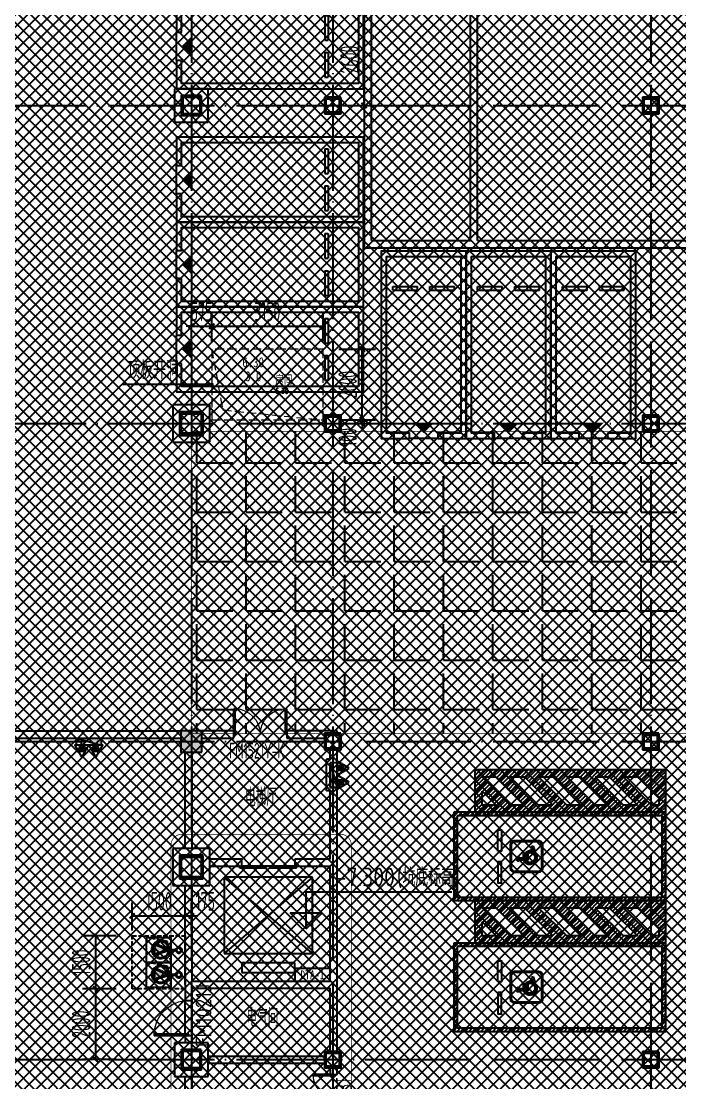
# Model space of a CAD drawing. Extents: x -473190 to 2138458, y -81875 to 2633646.
# Drawn here: x 472922 to 491559, y 16538 to 46576 of the extents above; entities that cross this region are included whole.
import ezdxf
from ezdxf.enums import TextEntityAlignment as Align

# ---------------------------------------------------------------- set-up
doc = ezdxf.new("R2010")
doc.units = 0
doc.header["$LTSCALE"] = 1000
for name, pattern in [('DASH', [0.35, 0.25, -0.1]), ('DOTE', [2.42, 2, -0.2, 0.02, -0.2]), ('排水', [1.1, 1, -0.1])]:
    doc.linetypes.add(name, pattern=pattern)
for name, color, linetype in [('00-停车位', 67, 'Continuous'), ('3', 7, 'Continuous'), ('A-COLUMN', 2, 'Continuous'), ('A-EVTR', 3, 'Continuous'), ('A-ROOM_NAME', 23, 'Continuous'), ('A-WALL', 2, 'Continuous'), ('A-WINDOW', 4, 'Continuous'), ('car', 252, 'Continuous'), ('DIM_ELEV', 3, 'Continuous'), ('DIM_LEAD', 3, 'Continuous'), ('DOOR_FIRE', 4, 'Continuous'), ('DOOR_FIRE_TEXT', 7, 'Continuous'), ('DOTE', 1, 'DOTE'), ('PUB_DIM', 3, 'Continuous'), ('PUB_HATCH', 8, 'Continuous'), ('PUB_TEXT', 7, 'Continuous'), ('RF-QT', 30, 'Continuous'), ('SPACE', 7, 'Continuous'), ('SRC-03F$0$A-SYMB-NUMB-T', 4, 'Continuous'), ('SRC-03F$0$A-WALL', 7, 'Continuous'), ('W-EQUIP_消火栓', 7, 'Continuous'), ('W-EQUIP_灭火器', 7, 'Continuous'), ('WINDOW', 4, 'Continuous'), ('WINDOW_TEXT', 7, 'Continuous'), ('排水', 4, 'Continuous'), ('索引线', 252, 'Continuous'), ('集水坑', 4, 'Continuous')]:
    doc.layers.add(name, color=color, linetype=linetype)
for name, color, linetype, lineweight in [('GPS-污水', 2, '排水', 40), ('HOLE', 52, 'Continuous', 15), ('钢柱', 51, 'Continuous', 35)]:
    doc.layers.add(name, color=color, linetype=linetype, lineweight=lineweight)
doc.styles.add('8B2_01', font='simhei.ttf', dxfattribs={"width": 0.8})
doc.styles.add('8B2_02', font='tssdeng.shx', dxfattribs={"width": 0.6, "bigfont": 'TSSDCHN.shx'})
doc.styles.add('_TCH_DIM_T3', font='tssdeng.shx', dxfattribs={"width": 0.564706, "bigfont": '@@@tssdchn.shx'})
doc.styles.add('_TCH_SPACE', font='SIMPLEX', dxfattribs={"height": 5, "bigfont": 'GBCBIG'})
doc.styles.add('_TCH_WINDOW', font='tssdeng.shx', dxfattribs={"width": 0.8, "height": 3.5, "bigfont": 'tssdchn.shx'})
doc.styles.add('SRC-03F$0$ECADI-TXT', font='simplex.shx', dxfattribs={"bigfont": 'hztxt.shx'})
doc.styles.get("Standard").update_dxf_attribs({"font": 'gbenor.shx', "bigfont": 'gbcbig.shx'})
doc.dimstyles.new('_TCH_ARCH&&150', dxfattribs={"dimtxt": 525, "dimasz": 150, "dimexe": 375, "dimexo": 450, "dimgap": 150, "dimtad": 1, "dimdec": 0, "dimzin": 0, "dimdsep": 46, "dimtxsty": '_TCH_DIM_T3', "dimblk": 'ARCHTICK', "dimcen": 0.09, "dimclrt": 7, "dimazin": 2, "dimtfac": 1, "dimtdec": 0, "dimtix": 1, "dimtmove": 2, "dimatfit": 3, "dimfxl": 0, "dimtolj": 1, "dimtzin": 0, "dimarcsym": 0})
pattern_1 = [(45, (-1868267.6, 386048.79), (-56.1266008, 56.1266008), [])]
pattern_2 = [(45, (-1051447.4, 216448.07), (-31.571213, 31.571213), [])]

# ---------------------------------------------------------------- blocks, each defined once
blk = doc.blocks.new('车位2400x5300')
at = {"layer": '00-停车位', "color": 251}
for p, q in [((-875, -1000), (-175, -1000)), ((-875, -1100), (-875, -1000)), ((-875, -1100), (-175, -1100)), ((-175, -1100), (-175, -1000)), ((175, -1000), (875, -1000)), ((175, -1100), (175, -1000)), ((175, -1100), (875, -1100)), ((875, -1100), (875, -1000)), ((400, -5300), (-400, -5300))]:
    blk.add_line(p, q, dxfattribs=at)
blk.add_lwpolyline([(400, -5150), (400, -5300), (1200, -5300), (1200, 0), (-1200, 0), (-1200, -5300), (-400, -5300), (-400, -5150), (-1050, -5150), (-1050, -150), (1050, -150), (1050, -5150), (400, -5150)], dxfattribs=at)
blk.add_lwpolyline([(0, -5150, 0, 600, 0), (0, -4850, 600, 600, 0)], format="xyseb", dxfattribs=at)
blk = doc.blocks.new('$SB01_1')
h = blk.add_hatch(color=256)
h.dxf.hatch_style = 1
h.paths.add_polyline_path([(-0.381, -0.323), (0.5, 0), (-0.381, 0.323)])
h.paths.add_polyline_path([(0, 0), (0.002, 0), (0.002, 0.001), (0, 0.001)], flags=24)
h.paths.add_polyline_path([(0, -0.002), (0.003, -0.002), (0.003, -0.001), (0, -0.001)], flags=24)
h.paths.add_polyline_path([(0, -0.003), (0.003, -0.003), (0.003, -0.002), (0, -0.002)], flags=24)
for p, q in [((0.5, 0), (-0.381, 0.323)), ((-0.381, 0.323), (-0.381, -0.323)), ((0.5, 0), (-0.381, -0.323))]:
    blk.add_line(p, q)
blk.add_circle((0, 0), 0.5)
at = {"flags": 1}
for tag, p in [('UNIT', (0, 0)), ('SPEC', (0, -0.002)), ('WHAT', (0, -0.003))]:
    blk.add_attdef(tag, p, '', height=0.001, dxfattribs=at)
blk = doc.blocks.new('人防集水坑')
at = {"layer": 'GPS-污水', "linetype": '排水'}
for p, q in [((307486, 701151), (307284, 701151)), ((307486, 700451), (307284, 700451))]:
    blk.add_line(p, q, dxfattribs=at)
for centre in [(307561, 701151), (307561, 700451)]:
    blk.add_circle(centre, 75, dxfattribs=at)
at = {"layer": '集水坑', "linetype": 'DASH', "ltscale": 0.5}
blk.add_lwpolyline([(306241, 700051), (306241, 701551), (307741, 701551), (307741, 700051)], close=True, dxfattribs=at)
at = {"layer": '集水坑', "linetype": 'Continuous', "ltscale": 0.5}
for points in [[(306641, 701501), (306641, 700801), (307341, 700801), (307341, 701501)], [(306641, 700801), (306641, 700101), (307341, 700101), (307341, 700801)]]:
    blk.add_lwpolyline(points, close=True, dxfattribs=at)
at = {"layer": '集水坑', "linetype": 'DASH', "ltscale": 0.5}
for points in [[(307341, 700801), (307237, 701397), (306641, 701501)], [(307347, 700101), (307243, 700697), (306647, 700801)]]:
    blk.add_lwpolyline(points, dxfattribs=at)
at = {"layer": 'GPS-污水', "linetype": '排水', "xscale": -480.0000000000002, "yscale": 480.0000000000002, "zscale": 480.0000000000002, "rotation": 176.2535374729293}
for p in [(307045, 701164, 0), (307045, 700464, 0)]:
    blk.add_blockref('$SB01_1', p, dxfattribs=at)
blk = doc.blocks.new('_ArchTick')
at = {"color": 0, "linetype": 'ByBlock', "const_width": 0.4}
blk.add_lwpolyline([(-0.5, -0.5), (0.5, 0.5)], dxfattribs=at)
blk = doc.blocks.new('*D5211')
at = {"layer": 'Defpoints', "color": 0, "transparency": 16777216}
for p in [(37477, -163918), (38509, -163918), (38509, -165418)]:
    blk.add_point(p, dxfattribs=at)
at = {"layer": 'PUB_DIM', "color": 0, "lineweight": -2, "transparency": 16777216}
for p, q in [((38059, -163918), (37102, -163918)), ((37477, -165418), (37477, -163918)), ((38059, -165418), (37102, -165418))]:
    blk.add_line(p, q, dxfattribs=at)
at = {"layer": 'PUB_DIM', "color": 0, "lineweight": -2, "transparency": 16777216, "xscale": 150, "yscale": 150, "zscale": 150}
for p, rotation in [((37477, -163918), 90), ((37477, -165418), 270)]:
    blk.add_blockref('_ArchTick', p, dxfattribs=dict(at, rotation=rotation))
at = {"layer": 'PUB_DIM', "color": 7, "transparency": 16777216, "insert": (37064, -164668), "char_height": 525, "attachment_point": 5, "rotation": 90, "style": '_TCH_DIM_T3'}
blk.add_mtext('\\A1;1500', dxfattribs=at)
blk = doc.blocks.new('*D5212')
at = {"layer": 'Defpoints', "color": 0, "transparency": 16777216}
for p in [(37477, -165418), (38509, -165418), (38509, -167418)]:
    blk.add_point(p, dxfattribs=at)
at = {"layer": 'PUB_DIM', "color": 0, "lineweight": -2, "transparency": 16777216}
for p, q in [((38059, -165418), (37102, -165418)), ((37477, -167418), (37477, -165418)), ((38059, -167418), (37102, -167418))]:
    blk.add_line(p, q, dxfattribs=at)
at = {"layer": 'PUB_DIM', "color": 0, "lineweight": -2, "transparency": 16777216, "xscale": 150, "yscale": 150, "zscale": 150}
for p, rotation in [((37477, -165418), 90), ((37477, -167418), 270)]:
    blk.add_blockref('_ArchTick', p, dxfattribs=dict(at, rotation=rotation))
at = {"layer": 'PUB_DIM', "color": 7, "transparency": 16777216, "insert": (37064, -166418), "char_height": 525, "attachment_point": 5, "rotation": 90, "style": '_TCH_DIM_T3'}
blk.add_mtext('\\A1;2000', dxfattribs=at)
blk = doc.blocks.new('*D5320')
at = {"layer": 'Defpoints', "color": 0, "transparency": 16777216}
for p in [(40009, -163350), (38509, -164218), (40009, -164218)]:
    blk.add_point(p, dxfattribs=at)
at = {"layer": 'PUB_DIM', "color": 0, "lineweight": -2, "transparency": 16777216}
for p, q in [((38509, -163768), (38509, -162975)), ((40009, -163768), (40009, -162975)), ((38509, -163350), (40009, -163350))]:
    blk.add_line(p, q, dxfattribs=at)
at = {"layer": 'PUB_DIM', "color": 0, "lineweight": -2, "transparency": 16777216, "xscale": 150, "yscale": 150, "zscale": 150, "rotation": 180}
blk.add_blockref('_ArchTick', (38509, -163350), dxfattribs=at)
at = {"layer": 'PUB_DIM', "color": 0, "lineweight": -2, "transparency": 16777216, "xscale": 150, "yscale": 150, "zscale": 150}
blk.add_blockref('_ArchTick', (40009, -163350), dxfattribs=at)
at = {"layer": 'PUB_DIM', "color": 7, "transparency": 16777216, "insert": (39259, -162937), "char_height": 525, "attachment_point": 5, "style": '_TCH_DIM_T3'}
blk.add_mtext('\\A1;1500', dxfattribs=at)
blk = doc.blocks.new('*D5321')
at = {"layer": 'Defpoints', "color": 0, "transparency": 16777216}
for p in [(40184, -163350), (40009, -164218), (40184, -164218)]:
    blk.add_point(p, dxfattribs=at)
at = {"layer": 'PUB_DIM', "color": 0, "lineweight": -2, "transparency": 16777216}
for p, q in [((40009, -163768), (40009, -162975)), ((40184, -163768), (40184, -162975)), ((40009, -163350), (39859, -163350)), ((40009, -163350), (40184, -163350)), ((40184, -163350), (40334, -163350))]:
    blk.add_line(p, q, dxfattribs=at)
at = {"layer": 'PUB_DIM', "color": 0, "lineweight": -2, "transparency": 16777216, "xscale": 150, "yscale": 150, "zscale": 150}
blk.add_blockref('_ArchTick', (40009, -163350), dxfattribs=at)
at = {"layer": 'PUB_DIM', "color": 0, "lineweight": -2, "transparency": 16777216, "xscale": 150, "yscale": 150, "zscale": 150, "rotation": 180}
blk.add_blockref('_ArchTick', (40184, -163350), dxfattribs=at)
at = {"layer": 'PUB_DIM', "color": 7, "transparency": 16777216, "insert": (40576, -162937), "char_height": 525, "attachment_point": 5, "style": '_TCH_DIM_T3'}
blk.add_mtext('\\A1;175', dxfattribs=at)
blk = doc.blocks.new('A$C00330F2E')
at = {"layer": 'A-COLUMN'}
for p, q in [((5325, -107850), (4375, -107850)), ((4375, -107850), (4375, -108800)), ((5325, -108800), (5325, -107850)), ((4375, -108800), (5325, -108800)), ((5375, -116800), (4325, -116800)), ((4325, -116800), (4325, -117850)), ((5375, -117850), (5375, -116800)), ((4325, -117850), (5375, -117850)), ((5375, -129350), (4325, -129350)), ((4325, -129350), (4325, -130400)), ((5375, -130400), (5375, -129350)), ((4325, -130400), (5375, -130400)), ((5325, -134850), (4375, -134850)), ((4375, -134850), (4375, -135800)), ((5325, -135800), (5325, -134850)), ((4375, -135800), (5325, -135800))]:
    blk.add_line(p, q, dxfattribs=at)
at = {"layer": '钢柱', "color": 4, "lineweight": 35}
for points in [[(5125, -108050), (4575, -108050), (4575, -108600), (5125, -108600)], [(5095, -108570), (4605, -108570), (4605, -108080), (5095, -108080)], [(9075, -108100), (8625, -108100), (8625, -108550), (9075, -108550)], [(9045, -108520), (8655, -108520), (8655, -108130), (9045, -108130)], [(18075, -108100), (17625, -108100), (17625, -108550), (18075, -108550)], [(18045, -108520), (17655, -108520), (17655, -108130), (18045, -108130)], [(5175, -117000), (4525, -117000), (4525, -117650), (5175, -117650)], [(5135, -117610), (4565, -117610), (4565, -117040), (5135, -117040)], [(9075, -117100), (8625, -117100), (8625, -117550), (9075, -117550)], [(9045, -117520), (8655, -117520), (8655, -117130), (9045, -117130)], [(18075, -117100), (17625, -117100), (17625, -117550), (18075, -117550)], [(18045, -117520), (17655, -117520), (17655, -117130), (18045, -117130)], [(9075, -126100), (8625, -126100), (8625, -126550), (9075, -126550)], [(9045, -126520), (8655, -126520), (8655, -126130), (9045, -126130)], [(18075, -126100), (17625, -126100), (17625, -126550), (18075, -126550)], [(18045, -126520), (17655, -126520), (17655, -126130), (18045, -126130)], [(5175, -129550), (4525, -129550), (4525, -130200), (5175, -130200)], [(5135, -130160), (4565, -130160), (4565, -129590), (5135, -129590)], [(5125, -135050), (4575, -135050), (4575, -135600), (5125, -135600)], [(5095, -135570), (4605, -135570), (4605, -135080), (5095, -135080)], [(9075, -135100), (8625, -135100), (8625, -135550), (9075, -135550)], [(9045, -135520), (8655, -135520), (8655, -135130), (9045, -135130)], [(18075, -135100), (17625, -135100), (17625, -135550), (18075, -135550)], [(18045, -135520), (17655, -135520), (17655, -135130), (18045, -135130)]]:
    blk.add_lwpolyline(points, close=True, dxfattribs=at)
blk = doc.blocks.new('A$C4F5A101F')
at = {"layer": 'DOTE', "color": 16, "linetype": 'DOTE', "ltscale": 1.5}
for p, q in [((-251939.7, 16373.7), (-251939.7, -213765.2)), ((-247939.7, 16373.7), (-247939.7, -213765.2)), ((-238939.7, 16373.7), (-238939.7, -213765.2)), ((-297848.4, -111257.4), (-173939.7, -111257.4)), ((-297848.4, -120257.4), (-173939.7, -120257.4)), ((-297848.4, -129257.4), (-173939.7, -129257.4)), ((-297848.4, -138257.4), (-39660.8, -138257.4))]:
    blk.add_line(p, q, dxfattribs=at)
blk = doc.blocks.new('SRC-03F$0$ECADI-TAG-CODE')
at = {"layer": 'SRC-03F$0$A-SYMB-NUMB-T', "color": 1}
blk.add_lwpolyline([(3.41, 8.1), (13.41, 8.1), (13.41, 4.6), (3.41, 4.6)], close=True, dxfattribs=at)
at = {"layer": 'SRC-03F$0$A-SYMB-NUMB-T', "style": 'SRC-03F$0$ECADI-TXT', "width": 0.7}
blk.add_attdef('CODE', text='', height=2.5, dxfattribs=at).set_placement((8.41, 6.35), align=Align.MIDDLE_CENTER)
blk = doc.blocks.new('A$C45867796')
at = {"layer": '3'}
h = blk.add_hatch(dxfattribs=at)
h.set_pattern_fill('ANSI31', color=252, scale=50)
h.set_pattern_definition(pattern_1)
h.paths.add_polyline_path([(-2500, 0), (-2500, -6000), (0, -6000), (0, 0)])
h.paths.add_polyline_path([(-100, -100), (-100, -5900), (-2400, -5900), (-2400, -100)], flags=16)
h.paths.add_polyline_path([(-1400, -1250), (-1400, -1350), (-2000, -1350), (-2000, -1250)], flags=0)
h.paths.add_polyline_path([(-1100, -1250), (-500, -1250), (-500, -1350), (-1100, -1350)], flags=0)
h = blk.add_hatch(dxfattribs=at)
h.set_pattern_fill('ANSI31', color=252, scale=50)
h.set_pattern_definition(pattern_1)
h.paths.add_polyline_path([(-2500, -600), (-3700, -600), (-3700, -6000), (-2500, -6000)])
h.paths.add_polyline_path([(-2700, -1200), (-3100, -800), (-2700, -800)], flags=16)
h.paths.add_polyline_path([(-2700, -1600), (-2700, -2000), (-3500, -1200), (-3500, -800)], flags=16)
h.paths.add_polyline_path([(-2700, -2400), (-2700, -2800), (-3500, -2000), (-3500, -1600)], flags=16)
h.paths.add_polyline_path([(-3500, -2400), (-2700, -3200), (-2700, -3600), (-3500, -2800)], flags=16)
h.paths.add_polyline_path([(-3500, -3200), (-2700, -4000), (-2700, -4400), (-3500, -3600)], flags=16)
h.paths.add_polyline_path([(-3500, -4000), (-2700, -4800), (-2700, -5200), (-3500, -4400)], flags=16)
h.paths.add_polyline_path([(-3500, -4800), (-2700, -5600), (-2700, -5800), (-2900, -5800), (-3500, -5200)], flags=16)
h = blk.add_hatch(dxfattribs=at)
h.set_pattern_fill('ANSI31', color=252, scale=28.125)
h.set_pattern_definition(pattern_2)
h.paths.add_polyline_path([(-1588, -1610, 0.414214), (-1700, -1723), (-1699, -2398, 0.414214), (-1587, -2510), (-912, -2510, 0.414214), (-799, -2397), (-800, -1722, 0.414214), (-912, -1610)])
h.paths.add_polyline_path([(-912, -1638, -0.414214), (-828, -1722), (-827, -2397, -0.414214), (-912, -2482), (-1587, -2482, -0.414214), (-1671, -2398), (-1672, -1723, -0.414214), (-1587, -1638)], flags=16)
h.paths.add_polyline_path([(-1124, -1823, -0.272227), (-1153, -1873), (-1153, -1967, -1.512659), (-1401, -2238), (-1426, -2296), (-1539, -2254), (-1520, -2201), (-1457, -2224), (-1384, -2055), (-1210, -2055), (-1210, -2030), (-1333, -2030), (-1333, -1974), (-1210, -1974), (-1210, -1874, -0.272651), (-1240, -1823, -1)], flags=0)
h = blk.add_hatch(dxfattribs=at)
h.set_pattern_fill('ANSI31', color=252, scale=28.125)
h.set_pattern_definition(pattern_2)
h.paths.add_polyline_path([(-1124, -1823, 1), (-1240, -1823, 1)])
h = blk.add_hatch(dxfattribs=at)
h.set_pattern_fill('ANSI31', color=252, scale=28.125)
h.set_pattern_definition(pattern_2)
h.paths.add_polyline_path([(-1210, -1974), (-1333, -1974), (-1333, -2030), (-1210, -2030), (-1210, -2055), (-1384, -2055), (-1457, -2224), (-1520, -2201), (-1539, -2254), (-1426, -2296), (-1347, -2111), (-1153, -2111), (-1153, -1873, -0.259), (-1210, -1874)])
h = blk.add_hatch(dxfattribs=at)
h.set_pattern_fill('ANSI31', color=252, scale=28.125)
h.set_pattern_definition(pattern_2)
h.paths.add_polyline_path([(-1363, -2149), (-1401, -2238, 1.512659), (-1153, -1967), (-1153, -2028, -1.826155)])
at = {"layer": 'car', "color": 8}
for p, q in [((-3500, -800), (-2700, -1600)), ((-2700, -1200), (-3100, -800)), ((-3500, -1200), (-2700, -2000)), ((-3500, -1600), (-2700, -2400)), ((-3500, -2000), (-2700, -2800)), ((-3500, -2400), (-2700, -3200)), ((-3500, -2800), (-2700, -3600)), ((-3500, -3200), (-2700, -4000)), ((-3500, -3600), (-2700, -4400)), ((-3500, -4000), (-2700, -4800)), ((-3500, -4400), (-2700, -5200)), ((-3500, -4800), (-2700, -5600))]:
    blk.add_line(p, q, dxfattribs=at)
at = {"layer": 'car', "ltscale": 0.5}
for p, q in [((-1210, -1974), (-1333, -1974)), ((-1333, -2030), (-1333, -1974)), ((-1210, -2030), (-1333, -2030)), ((-1539, -2254), (-1520, -2201))]:
    blk.add_line(p, q, dxfattribs=at)
for points in [[(-2500, 0), (0, 0), (0, -6000), (0, -6000), (-2500, -6000)], [(-2400, -100), (-100, -100), (-100, -5900), (-2400, -5900)], [(-3700, -600), (-2500, -600), (-2500, -6000), (-3700, -6000)], [(-1400, -1250), (-2000, -1250), (-2000, -1350), (-1400, -1350)], [(-1100, -1250), (-500, -1250), (-500, -1350), (-1100, -1350)]]:
    blk.add_lwpolyline(points, close=True, dxfattribs=at)
at = {"layer": 'car', "color": 8}
for points in [[(-3500, -800), (-3500, -1200)], [(-2700, -1200), (-2700, -800), (-3100, -800)], [(-3500, -1600), (-3500, -2000)], [(-2700, -2000), (-2700, -1600)], [(-3500, -2400), (-3500, -2800)], [(-2700, -2800), (-2700, -2400)], [(-3500, -3200), (-3500, -3600)], [(-2700, -3600), (-2700, -3200)], [(-3500, -4000), (-3500, -4400)], [(-2700, -4400), (-2700, -4000)], [(-3500, -4800), (-3500, -5200)], [(-2700, -5200), (-2700, -4800)], [(-3500, -5200), (-2900, -5800), (-2700, -5800), (-2700, -5600)]]:
    blk.add_lwpolyline(points, dxfattribs=at)
at = {"layer": 'car', "ltscale": 0.5}
for points in [[(-1587, -2510), (-912, -2510, 0.414214), (-799, -2397), (-800, -1722, 0.414214), (-912, -1610), (-1588, -1610, 0.414214), (-1700, -1723), (-1699, -2398, 0.414214)], [(-1587, -2482), (-912, -2482, 0.414214), (-827, -2397), (-828, -1722, 0.414214), (-912, -1638), (-1587, -1638, 0.414214), (-1672, -1723), (-1671, -2398, 0.414214)]]:
    blk.add_lwpolyline(points, format="xyb", close=True, dxfattribs=at)
for points in [[(-1153, -1873), (-1153, -2111), (-1347, -2111), (-1426, -2296), (-1539, -2254)], [(-1210, -2030), (-1210, -2055), (-1384, -2055), (-1457, -2224), (-1520, -2201)], [(-1210, -1874), (-1210, -1974)]]:
    blk.add_lwpolyline(points, dxfattribs=at)
blk.add_circle((-1182, -1823), 57.9, dxfattribs=at)
for radius, start, end in [(200, 204.5041, 70.6314), (143, 177.3017, 62.4815)]:
    blk.add_arc((-1220, -2155), radius, start, end, dxfattribs=at)
blk = doc.blocks.new('*D5596')
at = {"layer": 'Defpoints', "color": 0, "transparency": 16777216}
for p in [(26425, -122350), (27535, -122350), (26425, -124350)]:
    blk.add_point(p, dxfattribs=at)
at = {"layer": 'PUB_DIM', "color": 0, "lineweight": -2, "transparency": 16777216}
for p, q in [((26875, -122350), (27910, -122350)), ((27535, -124350), (27535, -122350)), ((26875, -124350), (27910, -124350))]:
    blk.add_line(p, q, dxfattribs=at)
at = {"layer": 'PUB_DIM', "color": 0, "lineweight": -2, "transparency": 16777216, "xscale": 150, "yscale": 150, "zscale": 150}
for p, rotation in [((27535, -122350), 90), ((27535, -124350), 270)]:
    blk.add_blockref('_ArchTick', p, dxfattribs=dict(at, rotation=rotation))
at = {"layer": 'PUB_DIM', "color": 7, "transparency": 16777216, "insert": (27122, -123350), "char_height": 525, "attachment_point": 5, "rotation": 90, "style": '_TCH_DIM_T3'}
blk.add_mtext('\\A1;2000', dxfattribs=at)
blk = doc.blocks.new('*D5597')
at = {"layer": 'Defpoints', "color": 0, "transparency": 16777216}
for p in [(26425, -124350), (27535, -124350), (26425, -124450)]:
    blk.add_point(p, dxfattribs=at)
at = {"layer": 'PUB_DIM', "color": 0, "lineweight": -2, "transparency": 16777216}
for p, q in [((26875, -124350), (27910, -124350)), ((27535, -124350), (27535, -124200)), ((27535, -124450), (27535, -124350)), ((26875, -124450), (27910, -124450)), ((27535, -124450), (27535, -124600))]:
    blk.add_line(p, q, dxfattribs=at)
at = {"layer": 'PUB_DIM', "color": 0, "lineweight": -2, "transparency": 16777216, "xscale": 150, "yscale": 150, "zscale": 150}
for p, rotation in [((27535, -124350), 270), ((27535, -124450), 90)]:
    blk.add_blockref('_ArchTick', p, dxfattribs=dict(at, rotation=rotation))
at = {"layer": 'PUB_DIM', "color": 7, "transparency": 16777216, "insert": (27122, -124842), "char_height": 525, "attachment_point": 5, "rotation": 90, "style": '_TCH_DIM_T3'}
blk.add_mtext('\\A1;100', dxfattribs=at)
blk = doc.blocks.new('*D5598')
at = {"layer": 'Defpoints', "color": 0, "transparency": 16777216}
for p in [(26425, -121696), (23275, -122575), (26425, -122575)]:
    blk.add_point(p, dxfattribs=at)
at = {"layer": 'PUB_DIM', "color": 0, "lineweight": -2, "transparency": 16777216}
for p, q in [((23275, -122125), (23275, -121321)), ((26425, -122125), (26425, -121321)), ((23275, -121696), (26425, -121696))]:
    blk.add_line(p, q, dxfattribs=at)
at = {"layer": 'PUB_DIM', "color": 0, "lineweight": -2, "transparency": 16777216, "xscale": 150, "yscale": 150, "zscale": 150, "rotation": 180}
blk.add_blockref('_ArchTick', (23275, -121696), dxfattribs=at)
at = {"layer": 'PUB_DIM', "color": 0, "lineweight": -2, "transparency": 16777216, "xscale": 150, "yscale": 150, "zscale": 150}
blk.add_blockref('_ArchTick', (26425, -121696), dxfattribs=at)
at = {"layer": 'PUB_DIM', "color": 7, "transparency": 16777216, "insert": (24850, -121284), "char_height": 525, "attachment_point": 5, "style": '_TCH_DIM_T3'}
blk.add_mtext('\\A1;3150', dxfattribs=at)
blk = doc.blocks.new('*D5599')
at = {"layer": 'Defpoints', "color": 0, "transparency": 16777216}
for p in [(23275, -121696), (22700, -122575), (23275, -122575)]:
    blk.add_point(p, dxfattribs=at)
at = {"layer": 'PUB_DIM', "color": 0, "lineweight": -2, "transparency": 16777216}
for p, q in [((22700, -122125), (22700, -121321)), ((23275, -122125), (23275, -121321)), ((22700, -121696), (22550, -121696)), ((22700, -121696), (23275, -121696)), ((23275, -121696), (23425, -121696))]:
    blk.add_line(p, q, dxfattribs=at)
at = {"layer": 'PUB_DIM', "color": 0, "lineweight": -2, "transparency": 16777216, "xscale": 150, "yscale": 150, "zscale": 150}
blk.add_blockref('_ArchTick', (22700, -121696), dxfattribs=at)
at = {"layer": 'PUB_DIM', "color": 0, "lineweight": -2, "transparency": 16777216, "xscale": 150, "yscale": 150, "zscale": 150, "rotation": 180}
blk.add_blockref('_ArchTick', (23275, -121696), dxfattribs=at)
at = {"layer": 'PUB_DIM', "color": 7, "transparency": 16777216, "insert": (22988, -121284), "char_height": 525, "attachment_point": 5, "style": '_TCH_DIM_T3'}
blk.add_mtext('\\A1;575', dxfattribs=at)
blk = doc.blocks.new('*D5603')
at = {"layer": 'Defpoints', "color": 0, "transparency": 16777216}
for p in [(26550, -112850), (27587, -112850), (26550, -115450)]:
    blk.add_point(p, dxfattribs=at)
at = {"layer": 'PUB_DIM', "color": 0, "lineweight": -2, "transparency": 16777216}
for p, q in [((27000, -112850), (27962, -112850)), ((27587, -115450), (27587, -112850)), ((27000, -115450), (27962, -115450))]:
    blk.add_line(p, q, dxfattribs=at)
at = {"layer": 'PUB_DIM', "color": 0, "lineweight": -2, "transparency": 16777216, "xscale": 150, "yscale": 150, "zscale": 150}
for p, rotation in [((27587, -112850), 90), ((27587, -115450), 270)]:
    blk.add_blockref('_ArchTick', p, dxfattribs=dict(at, rotation=rotation))
at = {"layer": 'PUB_DIM', "color": 7, "transparency": 16777216, "insert": (27174, -114150), "char_height": 525, "attachment_point": 5, "rotation": 90, "style": '_TCH_DIM_T3'}
blk.add_mtext('\\A1;2600', dxfattribs=at)
blk = doc.blocks.new('$TwtSys$00000434')
for p, q in [((-0.5, 0.5), (-0.5, -0.5)), ((-0.5, -0.5), (0.5, 0.5)), ((0.5, 0.5), (-0.5, 0.5)), ((0.5, -0.5), (0.5, 0.5)), ((-0.5, -0.5), (0.5, -0.5))]:
    blk.add_line(p, q)
blk.add_solid([(0.5, -0.5), (0.5, 0.5), (-0.5, -0.5)])
blk = doc.blocks.new('$TwtSys$00000546')
h = blk.add_hatch()
h.set_pattern_fill('ANSI31', color=256, scale=200, style=0)
h.set_pattern_definition([(45, (-38543.802, -6670.83), (-17.67767, 17.67767), [])])
h.paths.add_polyline_path([(-65, 174), (65, 174), (65, 44), (-65, 44)])
for points in [[(0, 344), (-198, 0), (198, 0)], [(-65, 174), (65, 174), (65, 44), (-65, 44)]]:
    blk.add_lwpolyline(points, close=True)
blk = doc.blocks.new('ADFASDF')
h = blk.add_hatch()
h.set_pattern_fill('ANSI37', color=8, scale=150)
h.set_pattern_definition([(45, (0, 0), (-168.3798, 168.3798), []), (135, (0, 0), (-168.3798, -168.3798), [])])
h.paths.add_polyline_path([(521397, 239186), (521397, 224886), (539697, 224886), (539697, 169261), (524947, 169261), (524947, 171211), (527822, 171211), (527922, 176611), (501318, 176611), (501125, 109884), (530547, 109887), (530547, 107449), (538188, 100503), (536147, 98236), (540086, 94690), (517812, 69953), (517812, 59790), (482108, 20136), (405247, 20136), (405247, 26086), (391997, 40436), (391997, 64736), (399997, 64738), (399997, 239186), (409022, 239186)])
blk = doc.blocks.new('$DorLib2D$00000002')
for p, q in [((-0.5, 0), (-0.5, 0.4875)), ((-0.475, 0.4875), (-0.5, 0.4875)), ((-0.475, 0), (-0.475, 0.4875)), ((0.475, 0), (0.475, 0.4875)), ((0.475, 0.4875), (0.5, 0.4875)), ((0.5, 0), (0.5, 0.4875)), ((-0.5, 0), (-0.475, 0)), ((0.5, 0), (0.475, 0))]:
    blk.add_line(p, q)
at = {"lineweight": 13}
for centre, start, end in [((-0.4875, 0), 0, 88.53072), ((0.4875, 0), 91.46928, 180)]:
    blk.add_arc(centre, 0.4875, start, end, dxfattribs=at)
blk = doc.blocks.new('$DORLIB2D$00000127')
at = {"color": 0}
for points in [[(-0.533, 0.795), (-0.533, 0.69)], [(-0.033, 0.795), (-0.533, 0.795)], [(-0.033, 0.69), (-0.533, 0.69)], [(-0.033, 0.795), (-0.033, 0.69)], [(0.533, 0.795), (0.033, 0.795)], [(0.033, 0.795), (0.033, 0.69)], [(0.533, 0.69), (0.033, 0.69)], [(0.533, 0.795), (0.533, 0.69)], [(0.5, 0.5), (-0.5, 0.5)]]:
    blk.add_lwpolyline(points, dxfattribs=at)
blk = doc.blocks.new('$DorLib2D$00000001')
for p, q in [((0.45, 0.975), (0.5, 0.975)), ((0.45, 0), (0.45, 0.975)), ((0.5, 0), (0.5, 0.975)), ((0.5, 0), (0.45, 0))]:
    blk.add_line(p, q)
at = {"lineweight": 13}
blk.add_arc((0.475, 0), 0.975, 91.4693, 180, dxfattribs=at)
blk = doc.blocks.new('_FZH')
blk.add_lwpolyline([(-0.5, -0.5), (0.5, -0.5), (0.5, 0.5), (-0.5, 0.5)], close=True)
at = {"layer": 'PUB_HATCH'}
blk.add_solid([(-0.5, -0.5), (0.5, -0.5), (-0.5, 0.5), (0.5, 0.5)], dxfattribs=at)
blk = doc.blocks.new('A$C3672542B')
at = {"layer": '排水', "color": 3, "linetype": 'DASH'}
for points in [[(37268.2, -162677.7, 0, 0, 0), (37980.1, -163389.6, 160, 0, 0), (38404.3, -163813.9, 0, 0, 0)], [(37268.2, -166658.7, 0, 0, 0), (37980.1, -165946.8, 160, 0, 0), (38404.3, -165522.6, 0, 0, 0)]]:
    blk.add_lwpolyline(points, format="xyseb", dxfattribs=at)
at = {"layer": '集水坑', "linetype": 'Continuous'}
blk.add_blockref('人防集水坑', (-267732.4, -865468.9), dxfattribs=at)
at = {"layer": 'PUB_DIM'}
for p1, p2, distance, picture, middle in [((38508.7, -164218.5), (40008.7, -164218.5), 868.9, '*D5320', (39258.7, -162937.1)), ((38508.7, -165418.2), (38508.7, -163918.2), 1031.8, '*D5211', (37064.4, -164668.2)), ((38508.7, -167418.2), (38508.7, -165418.2), 1031.8, '*D5212', (37064.4, -166418.2))]:
    dim = blk.add_aligned_dim(p1=p1, p2=p2, distance=distance, dimstyle='_TCH_ARCH&&150', dxfattribs=at)
    dim.commit()
    dim.dimension.update_dxf_attribs({"geometry": picture, "text_midpoint": middle})
dim = blk.add_linear_dim(base=(40183.7, -163349.6), p1=(40008.7, -164218.5), p2=(40183.7, -164218.5), angle=360, dimstyle='_TCH_ARCH&&150', dxfattribs=at)
dim.commit()
dim.dimension.update_dxf_attribs({"geometry": '*D5321', "text_midpoint": (40576, -162937.1), "dimtype": 161})
blk = doc.blocks.new('A$C031B73C8')
at = {"layer": 'HOLE', "linetype": 'DASH'}
for points in [[(26425, -124350), (26425, -122350), (23275, -122350), (23275, -124350), (26425, -124350)], [(23275, -122350), (23585.6, -124065.6), (26425, -124350)]]:
    blk.add_lwpolyline(points, dxfattribs=at)
at = {"layer": 'SPACE', "style": '_TCH_SPACE'}
blk.add_text('房间', height=241.13, dxfattribs=at).set_placement((25076.2, -123350))
at = {"layer": 'SPACE', "style": '_TCH_SPACE', "width": 0.705882}
blk.add_text('6.30', height=148.75, dxfattribs=at).set_placement((25069.1, -123599.4))
at = {"layer": 'PUB_DIM'}
for p1, p2, distance, picture, middle in [((26550, -115450), (26550, -112850), -1037, '*D5603', (27174.5, -114150)), ((22700, -122574.9), (23275, -122574.9), 878.9, '*D5599', (22987.5, -121283.6)), ((23275, -122574.9), (26425, -122574.9), 878.9, '*D5598', (24850, -121283.6)), ((26425, -124350), (26425, -122350), -1109.6, '*D5596', (27122.1, -123350))]:
    dim = blk.add_aligned_dim(p1=p1, p2=p2, distance=distance, dimstyle='_TCH_ARCH&&150', dxfattribs=at)
    dim.commit()
    dim.dimension.update_dxf_attribs({"geometry": picture, "text_midpoint": middle})
dim = blk.add_linear_dim(base=(27534.6, -124350), p1=(26425, -124450), p2=(26425, -124350), angle=90, dimstyle='_TCH_ARCH&&150', dxfattribs=at)
dim.commit()
dim.dimension.update_dxf_attribs({"geometry": '*D5597', "text_midpoint": (27122.1, -124842.3), "dimtype": 161})

msp = doc.modelspace()

# ---------------------------------------------------------------- hatches: boundary and pattern name
h = msp.add_hatch()
h.set_pattern_fill('ANGLE', color=252, scale=400)
h.set_pattern_definition([(0, (544945.8, 327452.8), (0, 1397), [1016, -381]), (90, (544945.8, 327452.8), (-1397, 9e-14), [1016, -381])])
h.paths.add_polyline_path([(477737.2, 34967.4), (531337.2, 34967.4), (531337.2, 26417.4), (477737.2, 26417.4)])

# ---------------------------------------------------------------- linework, layer by layer
at = {"layer": 'A-COLUMN'}
for p, q in [((481962.2, 26417.4), (481512.2, 26417.4)), ((481512.2, 26417.4), (481512.2, 25967.4)), ((481962.2, 25967.4), (481962.2, 26417.4)), ((481512.2, 25967.4), (481962.2, 25967.4)), ((478262.2, 23167.4), (477212.2, 23167.4)), ((477212.2, 23167.4), (477212.2, 22117.4)), ((478262.2, 22117.4), (478262.2, 23167.4)), ((477212.2, 22117.4), (478262.2, 22117.4)), ((478212.2, 17667.4), (477262.2, 17667.4)), ((477262.2, 17667.4), (477262.2, 16717.4)), ((478212.2, 16717.4), (478212.2, 17667.4)), ((481962.2, 17417.4), (481512.2, 17417.4)), ((481512.2, 17417.4), (481512.2, 16967.4)), ((481962.2, 16967.4), (481962.2, 17417.4)), ((481512.2, 16967.4), (481962.2, 16967.4)), ((477262.2, 16717.4), (478212.2, 16717.4))]:
    msp.add_line(p, q, dxfattribs=at)
at = {"layer": 'A-EVTR'}
for p, q in [((481162.2, 22357.8), (478662.2, 22357.8)), ((478662.2, 22357.8), (478662.2, 20197.8)), ((481162.2, 20197.8), (478662.2, 22357.8)), ((481162.2, 22357.8), (478662.2, 20197.8)), ((481162.2, 20197.8), (481162.2, 22357.8)), ((478662.2, 20197.8), (481162.2, 20197.8)), ((480662.2, 19927.8), (479162.2, 19927.8)), ((479162.2, 19927.8), (479162.2, 19657.8)), ((480662.2, 19657.8), (480662.2, 19927.8)), ((479162.2, 19657.8), (480662.2, 19657.8))]:
    msp.add_line(p, q, dxfattribs=at)
at = {"layer": 'A-WALL'}
for p, q in [((485637.2, 40367.4), (485637.2, 52867.4)), ((485837.2, 40367.4), (485837.2, 52967.4)), ((482637.2, 40167.4), (482637.2, 49742.4)), ((482837.2, 40367.4), (482837.2, 49842.4)), ((482837.2, 40367.4), (485637.2, 40367.4)), ((485837.2, 40367.4), (506437.2, 40367.4)), ((482637.2, 40167.4), (485737.2, 40167.4)), ((485737.2, 40167.4), (506637.2, 40167.4)), ((471587.2, 26492.4), (477437.2, 26492.4)), ((478937.2, 26492.4), (478037.2, 26492.4)), ((478937.2, 26292.4), (478937.2, 26492.4)), ((481862.2, 26492.4), (480437.2, 26492.4)), ((480437.2, 26492.4), (480437.2, 26292.4)), ((481862.2, 26417.4), (481862.2, 26492.4)), ((471387.2, 26292.4), (477437.2, 26292.4)), ((478037.2, 26292.4), (478937.2, 26292.4)), ((480437.2, 26292.4), (481512.2, 26292.4)), ((477562.2, 23167.4), (477562.2, 25892.4)), ((477762.2, 23167.4), (477762.2, 25892.4)), ((481662.2, 25694.6), (481662.2, 25967.4)), ((481862.2, 25594.6), (481862.2, 25967.4)), ((481562.2, 24794.6), (481562.2, 25694.6)), ((481662.2, 25694.6), (481562.2, 25694.6)), ((481662.2, 24894.6), (481662.2, 25594.6)), ((481862.2, 25594.6), (481662.2, 25594.6)), ((481662.2, 24794.6), (481562.2, 24794.6)), ((481862.2, 24894.6), (481662.2, 24894.6)), ((481662.2, 22867.4), (481662.2, 24794.6)), ((481862.2, 22767.4), (481862.2, 24894.6)), ((479162.2, 22867.4), (478262.2, 22867.4)), ((479162.2, 22667.4), (479162.2, 22867.4)), ((481662.2, 22867.4), (480662.2, 22867.4)), ((480662.2, 22867.4), (480662.2, 22667.4)), ((478262.2, 22667.4), (479162.2, 22667.4)), ((480662.2, 22667.4), (481662.2, 22667.4)), ((481662.2, 19417.4), (481662.2, 22667.4)), ((481862.2, 19317.4), (481862.2, 22767.4)), ((477562.2, 19317.4), (477562.2, 22117.4)), ((477762.2, 19417.4), (477762.2, 22117.4)), ((477562.2, 19317.4), (477562.2, 18867.4)), ((477762.2, 19417.4), (481662.2, 19417.4)), ((481862.2, 17417.4), (481862.2, 19317.4)), ((477762.2, 19217.4), (481662.2, 19217.4)), ((477762.2, 18867.4), (477762.2, 19217.4)), ((481662.2, 17417.4), (481662.2, 19217.4)), ((477562.2, 18867.4), (477762.2, 18867.4)), ((477762.2, 17867.4), (477562.2, 17867.4)), ((477562.2, 17867.4), (477562.2, 17667.4)), ((477762.2, 17667.4), (477762.2, 17867.4)), ((477862.2, 17192.4), (477862.2, 17192.4)), ((477912.2, 17192.4), (477912.2, 17192.4)), ((477962.2, 17192.4), (477962.2, 17192.4)), ((478212.2, 17292.4), (481512.2, 17292.4)), ((481512.2, 17192.4), (481512.2, 17192.4)), ((481562.2, 17192.4), (481562.2, 17192.4)), ((481612.2, 17192.4), (481612.2, 17192.4)), ((478212.2, 17092.4), (481512.2, 17092.4)), ((481662.2, 16967.4), (481662.2, 16767.4)), ((481862.2, 16767.4), (481862.2, 16967.4)), ((477562.2, 9267.4), (477562.2, 16717.4)), ((477762.2, 9367.4), (477762.2, 16717.4)), ((481662.2, 16767.4), (481862.2, 16767.4))]:
    msp.add_line(p, q, dxfattribs=at)
at = {"layer": 'DIM_ELEV'}
for p, q in [((480987.2, 20893.2), (480987.2, 21943.2)), ((480987.2, 21943.2), (485109.9, 21943.2)), ((480987.2, 20893.2), (480537.2, 21343.2)), ((480537.2, 21343.2), (481437.2, 21343.2)), ((480987.2, 20893.2), (481437.2, 21343.2))]:
    msp.add_line(p, q, dxfattribs=at)
at = {"layer": 'DIM_LEAD'}
for p, q in [((477320.2, 36292.4), (475766.8, 36292.4)), ((478312.2, 36292.4), (477320.2, 36292.4))]:
    msp.add_line(p, q, dxfattribs=at)
at = {"layer": 'DIM_LEAD', "const_width": 60}
msp.add_lwpolyline([(478342.2, 36292.4, 1), (478282.2, 36292.4, 1)], format="xyb", close=True, dxfattribs=at)
at = {"layer": 'WINDOW'}
for p, q in [((477562.2, 17867.4), (477562.2, 18867.4)), ((477762.2, 17867.4), (477762.2, 18867.4))]:
    msp.add_line(p, q, dxfattribs=at)
at = {"layer": '索引线', "linetype": 'DASH', "const_width": 20}
msp.add_lwpolyline([(477737.2, 34967.4), (531337.2, 34967.4), (531337.2, 26417.4), (477737.2, 26417.4)], close=True, dxfattribs=at)
msp.add_lwpolyline([(477462.2, 23567.4), (481962.2, 23567.4, -0.4142136), (482262.2, 23267.4), (482262.2, 9067.4, -0.4142136), (481962.2, 8767.4), (477462.2, 8767.4, -0.4142136), (477162.2, 9067.4), (477162.2, 23267.4, -0.4142136)], format="xyb", close=True, dxfattribs=at)

# ---------------------------------------------------------------- block references
for name, p in [('A$C3672542B', (437553.5, 184610.6)), ('ADFASDF', (49490, -74243.9)), ('A$C031B73C8', (455037.2, 159642.4)), ('A$C00330F2E', (472887.2, 152517.4)), ('A$C00330F2E', (472887.2, 152517.4))]:
    msp.add_blockref(name, p)
at = {"layer": '00-停车位', "rotation": 270}
for p in [(482612.2, 45867.4), (482612.2, 42092.4), (482612.2, 39692.4), (482612.2, 37292.4)]:
    msp.add_blockref('车位2400x5300', p, dxfattribs=at)
at = {"layer": '00-停车位'}
for p in [(484312.2, 40067.4), (486712.2, 40067.4), (489112.2, 40067.4)]:
    msp.add_blockref('车位2400x5300', p, dxfattribs=at)
at = {"layer": '3', "xscale": -1, "rotation": 90}
for p in [(485162.2, 21692.4), (485162.2, 17992.4)]:
    msp.add_blockref('A$C45867796', p, dxfattribs=at)
at = {"layer": 'A-COLUMN', "xscale": 600, "yscale": 600, "zscale": 600, "rotation": 90}
msp.add_blockref('_FZH', (477737.2, 26192.4), dxfattribs=at)
at = {"layer": 'A-WINDOW', "xscale": 1500, "yscale": -200, "zscale": 200}
msp.add_blockref('$DORLIB2D$00000127', (479912.2, 22767.4), dxfattribs=at)
at = {"layer": 'DOOR_FIRE'}
ref = msp.add_blockref('$DorLib2D$00000002', (479687.2, 26392.4), dxfattribs=dict(at, xscale=-1500, yscale=1500, zscale=200, rotation=359.9999999999965))
ref.add_attrib('A', 'FM1521Y-K', (478805.2, 25712.1), dxfattribs={"layer": 'DOOR_FIRE_TEXT', "height": 446.25, "style": '_TCH_WINDOW', "width": 0.564706})
ref = msp.add_blockref('$DorLib2D$00000002', (481762.2, 16167.4), dxfattribs=dict(at, xscale=1200, yscale=1200, zscale=200, rotation=89.99999999988154))
ref.add_attrib('A', 'FM1221Y-BT', (482278.7, 14942.1), dxfattribs={"layer": 'DOOR_FIRE_TEXT', "height": 446.25, "rotation": 90, "style": '_TCH_WINDOW', "width": 0.564706})
at = {"layer": 'RF-QT'}
msp.add_blockref('A$C4F5A101F', (729676.9, 155449.8), dxfattribs=at)
at = {"layer": 'SRC-03F$0$A-WALL'}
ref = msp.add_blockref('SRC-03F$0$ECADI-TAG-CODE', (482003.1, 18957.4), dxfattribs=dict(at, xscale=-100, yscale=100, zscale=100))
ref.add_attrib('CODE', 'DTA-1', dxfattribs={"layer": 'SRC-03F$0$A-SYMB-NUMB-T', "height": 250, "style": '8B2_01', "width": 0.8}).set_placement((481162.2, 19592.4), align=Align.MIDDLE_CENTER)
at = {"layer": 'W-EQUIP_消火栓', "zscale": 700}
for p, xscale, yscale, rotation in [((474834.3, 26189.7), -699.9999999999986, 199.9999999999998, 179.9999949910432), ((481762.2, 25244.6), 700, 200, 270)]:
    msp.add_blockref('$TwtSys$00000434', p, dxfattribs=dict(at, xscale=xscale, yscale=yscale, rotation=rotation))
at = {"layer": 'W-EQUIP_灭火器'}
for p, rotation in [((474635.9, 26089.7), 179.9999949910432), ((475032.7, 26089.7), 179.9999949910432), ((481862.2, 25443), 270), ((481862.2, 25046.2), 270)]:
    msp.add_blockref('$TwtSys$00000546', p, dxfattribs=dict(at, rotation=rotation))
at = {"layer": 'WINDOW'}
ref = msp.add_blockref('$DorLib2D$00000001', (477662.2, 18367.4), dxfattribs=dict(at, xscale=-1000, yscale=1000, zscale=-1000, rotation=89.99999988680908))
ref.add_attrib('A', 'FM1021J', (478306.1, 17547), dxfattribs={"layer": 'WINDOW_TEXT', "height": 450, "rotation": 90})

# ---------------------------------------------------------------- texts
at = {"layer": 'A-ROOM_NAME', "color": 1, "style": '8B2_01', "width": 0.8}
msp.add_text('6.30', height=281.65, dxfattribs=at).set_placement((479178, 36785.7))
at = {"layer": 'A-ROOM_NAME', "color": 3, "style": '8B2_01', "width": 0.8}
msp.add_text('3.0', height=281.65, dxfattribs=at).set_placement((479259.7, 36389.2))
at = {"layer": 'A-ROOM_NAME', "style": '8B2_02', "width": 0.6}
for s, p in [('电梯厅', (479258.8, 24352)), ('电气间', (479301.2, 18114))]:
    msp.add_text(s, height=525, dxfattribs=at).set_placement(p)
at = {"layer": 'PUB_TEXT'}
for s, height, p in [('顶板开洞', 506.38, (475924.3, 36449.9)), ('-7.300', 525, (481822.5, 22100.7)), ('(坑底标高)', 506.38, (483549.1, 22100.7))]:
    msp.add_text(s, height=height, dxfattribs=at).set_placement(p)

doc.saveas('drawing.dxf')
